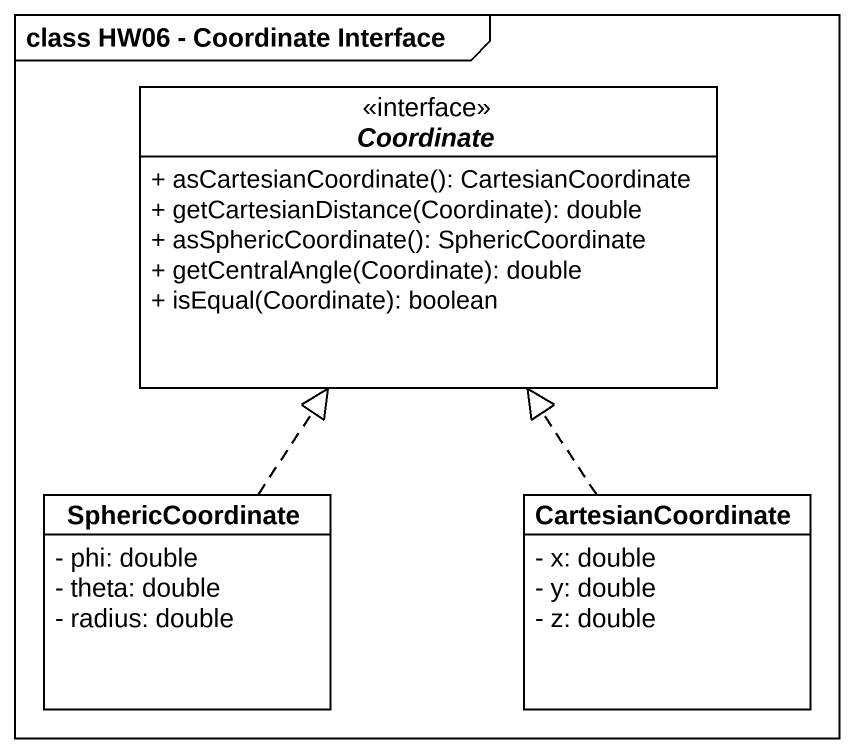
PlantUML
@startuml
mainframe class HW06 - Coordinate Interface
hide circle
hide empty members
skinparam classAttributeIconSize 0
interface Coordinate {
  + asCartesianCoordinate(): CartesianCoordinate
  + getCartesianDistance(Coordinate): double
  + asSphericCoordinate(): SphericCoordinate
  + getCentralAngle(Coordinate): double
  + isEqual(Coordinate): boolean
}
class SphericCoordinate {
  - phi: double
  - theta: double
  - radius: double
}
class CartesianCoordinate {
  - x: double
  - y: double
  - z: double
}
SphericCoordinate .up.|> Coordinate
CartesianCoordinate .up.|> Coordinate
@enduml
